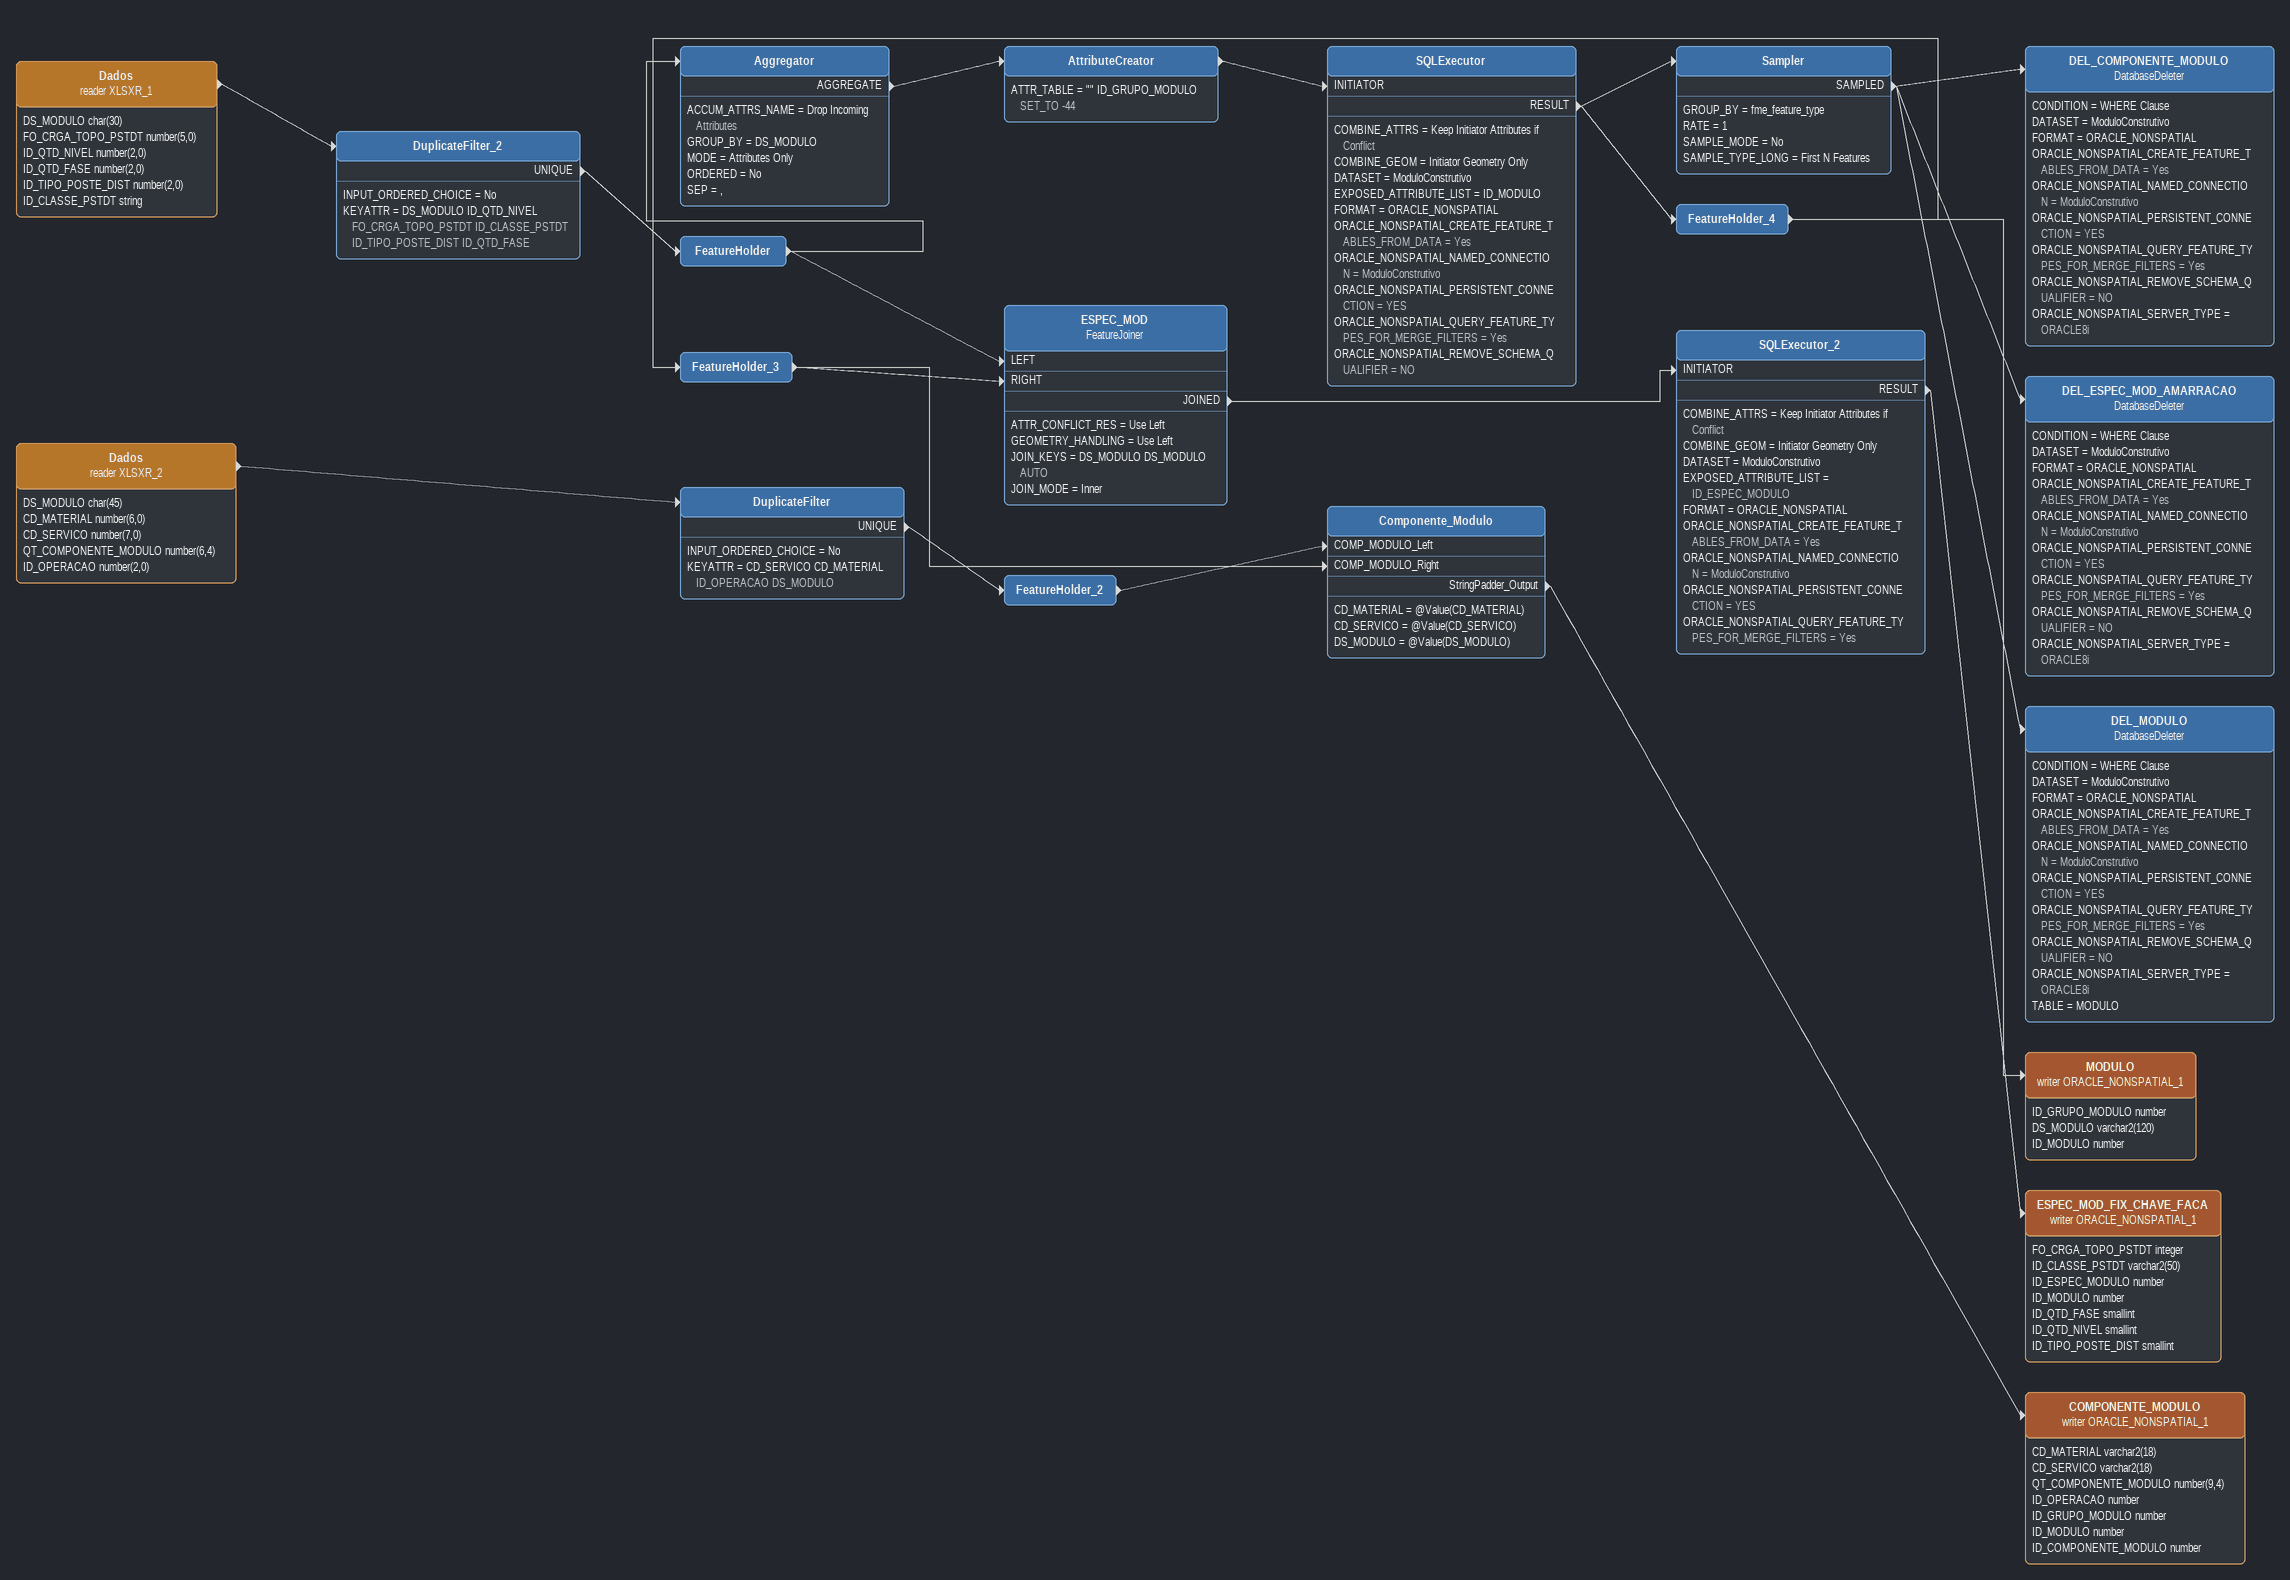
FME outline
Dados (reader XLSXR_1)
    attributes: DS_MODULO char(30), FO_CRGA_TOPO_PSTDT number(5,0), ID_QTD_NIVEL number(2,0), ID_QTD_FASE number(2,0), ID_TIPO_POSTE_DIST number(2,0), ID_CLASSE_PSTDT string
    -> DuplicateFilter_2
DuplicateFilter_2
    INPUT_ORDERED_CHOICE = No
    KEYATTR = DS_MODULO ID_QTD_NIVEL FO_CRGA_TOPO_PSTDT ID_CLASSE_PSTDT ID_TIPO_POSTE_DIST ID_QTD_FASE
    UNIQUE -> FeatureHolder
FeatureHolder
    -> Aggregator
    -> ESPEC_MOD [LEFT]
Aggregator
    ACCUM_ATTRS_NAME = Drop Incoming Attributes
    GROUP_BY = DS_MODULO
    MODE = Attributes Only
    ORDERED = No
    SEP = ,
    AGGREGATE -> AttributeCreator
AttributeCreator
    ATTR_TABLE = "" ID_GRUPO_MODULO SET_TO -44
    -> SQLExecutor [INITIATOR]
SQLExecutor
    COMBINE_ATTRS = Keep Initiator Attributes if Conflict
    COMBINE_GEOM = Initiator Geometry Only
    DATASET = ModuloConstrutivo
    EXPOSED_ATTRIBUTE_LIST = ID_MODULO
    FORMAT = ORACLE_NONSPATIAL
    ORACLE_NONSPATIAL_CREATE_FEATURE_TABLES_FROM_DATA = Yes
    ORACLE_NONSPATIAL_NAMED_CONNECTION = ModuloConstrutivo
    ORACLE_NONSPATIAL_PERSISTENT_CONNECTION = YES
    ORACLE_NONSPATIAL_QUERY_FEATURE_TYPES_FOR_MERGE_FILTERS = Yes
    ORACLE_NONSPATIAL_REMOVE_SCHEMA_QUALIFIER = NO
    RESULT -> Sampler
    RESULT -> FeatureHolder_4
Sampler
    GROUP_BY = fme_feature_type
    RATE = 1
    SAMPLE_MODE = No
    SAMPLE_TYPE_LONG = First N Features
    SAMPLED -> DEL_COMPONENTE_MODULO
    SAMPLED -> DEL_ESPEC_MOD_AMARRACAO
    SAMPLED -> DEL_MODULO
DEL_COMPONENTE_MODULO: DatabaseDeleter
    CONDITION = WHERE Clause
    DATASET = ModuloConstrutivo
    FORMAT = ORACLE_NONSPATIAL
    ORACLE_NONSPATIAL_CREATE_FEATURE_TABLES_FROM_DATA = Yes
    ORACLE_NONSPATIAL_NAMED_CONNECTION = ModuloConstrutivo
    ORACLE_NONSPATIAL_PERSISTENT_CONNECTION = YES
    ORACLE_NONSPATIAL_QUERY_FEATURE_TYPES_FOR_MERGE_FILTERS = Yes
    ORACLE_NONSPATIAL_REMOVE_SCHEMA_QUALIFIER = NO
    ORACLE_NONSPATIAL_SERVER_TYPE = ORACLE8i
DEL_ESPEC_MOD_AMARRACAO: DatabaseDeleter
    CONDITION = WHERE Clause
    DATASET = ModuloConstrutivo
    FORMAT = ORACLE_NONSPATIAL
    ORACLE_NONSPATIAL_CREATE_FEATURE_TABLES_FROM_DATA = Yes
    ORACLE_NONSPATIAL_NAMED_CONNECTION = ModuloConstrutivo
    ORACLE_NONSPATIAL_PERSISTENT_CONNECTION = YES
    ORACLE_NONSPATIAL_QUERY_FEATURE_TYPES_FOR_MERGE_FILTERS = Yes
    ORACLE_NONSPATIAL_REMOVE_SCHEMA_QUALIFIER = NO
    ORACLE_NONSPATIAL_SERVER_TYPE = ORACLE8i
DEL_MODULO: DatabaseDeleter
    CONDITION = WHERE Clause
    DATASET = ModuloConstrutivo
    FORMAT = ORACLE_NONSPATIAL
    ORACLE_NONSPATIAL_CREATE_FEATURE_TABLES_FROM_DATA = Yes
    ORACLE_NONSPATIAL_NAMED_CONNECTION = ModuloConstrutivo
    ORACLE_NONSPATIAL_PERSISTENT_CONNECTION = YES
    ORACLE_NONSPATIAL_QUERY_FEATURE_TYPES_FOR_MERGE_FILTERS = Yes
    ORACLE_NONSPATIAL_REMOVE_SCHEMA_QUALIFIER = NO
    ORACLE_NONSPATIAL_SERVER_TYPE = ORACLE8i
    TABLE = MODULO
FeatureHolder_4
    -> MODULO (writer ORACLE_NONSPATIAL_1)
    -> FeatureHolder_3
MODULO (writer ORACLE_NONSPATIAL_1)
    attributes: ID_GRUPO_MODULO number, DS_MODULO varchar2(120), ID_MODULO number
FeatureHolder_3
    -> Componente_Modulo [COMP_MODULO_Right]
    -> ESPEC_MOD [RIGHT]
ESPEC_MOD: FeatureJoiner
    ATTR_CONFLICT_RES = Use Left
    GEOMETRY_HANDLING = Use Left
    JOIN_KEYS = DS_MODULO DS_MODULO AUTO
    JOIN_MODE = Inner
    JOINED -> SQLExecutor_2 [INITIATOR]
SQLExecutor_2
    COMBINE_ATTRS = Keep Initiator Attributes if Conflict
    COMBINE_GEOM = Initiator Geometry Only
    DATASET = ModuloConstrutivo
    EXPOSED_ATTRIBUTE_LIST = ID_ESPEC_MODULO
    FORMAT = ORACLE_NONSPATIAL
    ORACLE_NONSPATIAL_CREATE_FEATURE_TABLES_FROM_DATA = Yes
    ORACLE_NONSPATIAL_NAMED_CONNECTION = ModuloConstrutivo
    ORACLE_NONSPATIAL_PERSISTENT_CONNECTION = YES
    ORACLE_NONSPATIAL_QUERY_FEATURE_TYPES_FOR_MERGE_FILTERS = Yes
    RESULT -> ESPEC_MOD_FIX_CHAVE_FACA (writer ORACLE_NONSPATIAL_1)
ESPEC_MOD_FIX_CHAVE_FACA (writer ORACLE_NONSPATIAL_1)
    attributes: FO_CRGA_TOPO_PSTDT integer, ID_CLASSE_PSTDT varchar2(50), ID_ESPEC_MODULO number, ID_MODULO number, ID_QTD_FASE smallint, ID_QTD_NIVEL smallint, ID_TIPO_POSTE_DIST smallint
Dados (reader XLSXR_2)
    attributes: DS_MODULO char(45), CD_MATERIAL number(6,0), CD_SERVICO number(7,0), QT_COMPONENTE_MODULO number(6,4), ID_OPERACAO number(2,0)
    -> DuplicateFilter
DuplicateFilter
    INPUT_ORDERED_CHOICE = No
    KEYATTR = CD_SERVICO CD_MATERIAL ID_OPERACAO DS_MODULO
    UNIQUE -> FeatureHolder_2
FeatureHolder_2
    -> Componente_Modulo [COMP_MODULO_Left]
Componente_Modulo
    CD_MATERIAL = @Value(CD_MATERIAL)
    CD_SERVICO = @Value(CD_SERVICO)
    DS_MODULO = @Value(DS_MODULO)
    StringPadder_Output -> COMPONENTE_MODULO (writer ORACLE_NONSPATIAL_1)
COMPONENTE_MODULO (writer ORACLE_NONSPATIAL_1)
    attributes: CD_MATERIAL varchar2(18), CD_SERVICO varchar2(18), QT_COMPONENTE_MODULO number(9,4), ID_OPERACAO number, ID_GRUPO_MODULO number, ID_MODULO number, ID_COMPONENTE_MODULO number
